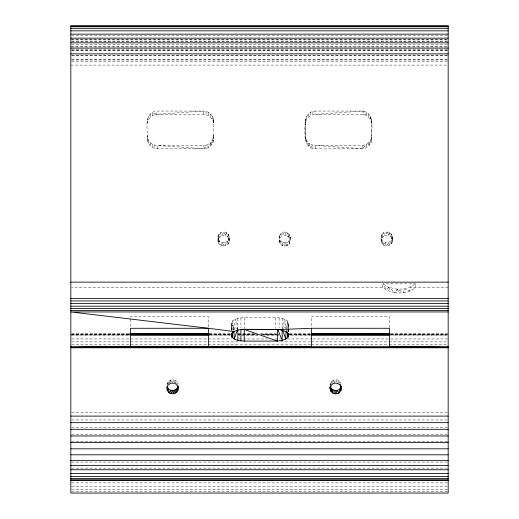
<?xml version="1.0" encoding="UTF-8"?>
<svg xmlns="http://www.w3.org/2000/svg" width="519" height="519" viewBox="0 0 519 519"><rect width="100%" height="100%" fill="white"/><g stroke="black" fill="none" stroke-linecap="round" stroke-linejoin="round"><path stroke-width="0.39" stroke-dasharray="2.6 1.95" d="M213.607 135.68L212.991 142.563L212.803 139.695L210.617 142.647L210.617 145.949L212.803 139.695L213.607 135.68C214.574 141.577 211.084 147.805 204.94 148.83L157.51 148.836C152.184 148.882 147.299 144.386 147.312 138.982C147.947 129.88 143.16 113.427 156.174 111.053L203.409 111.053C209.455 110.936 214.509 116.736 213.601 122.705C212.582 117.969 208.281 114.336 203.409 114.355L155.979 114.355C151.665 115.231 148.175 118.514 147.325 122.88L147.318 119.409L148.681 119.279L148.681 115.977M368.698 142.647L368.698 145.949L370.319 140.61L371.072 142.563L371.682 137.185C370.709 142.414 365.331 144.379 363.021 148.83L312.951 145.197L310.492 147.513L309.149 143.413L306.761 140.61L305.399 140.48C305.827 130.723 300.968 111.987 315.591 111.053L363.021 111.053C375.114 113.421 371.364 128.634 371.682 137.185C372.37 142.66 368.451 147.863 363.021 148.83L315.591 148.836C300.975 148.064 305.756 128.816 305.399 119.409L306.761 119.279C308.643 116.256 312.049 114.414 315.591 114.355L363.021 111.053C365.331 115.51 370.709 117.476 371.682 122.705L370.319 115.977L370.319 119.279M305.399 140.48L305.399 119.409M222.074 242.717L225.59 242.49L225.836 245.688L227.951 240.822L228.113 243.917L228.97 238.798L229.171 241.277L229.171 236.813L228.97 238.798L227.951 240.822L225.59 242.49L222.061 246.071L222.074 242.717L219.148 240.822C216.17 237.241 219.239 231.818 223.741 231.863L226.355 232.7L228.113 234.173L229.171 236.813L229.171 241.277L228.113 243.917L225.836 245.688L222.061 246.071L218.986 243.917L218.129 242.094L217.941 237.397M282.57 245.753L282.583 242.425L280.773 241.225L279.572 239.603L279.125 236.813L280.176 234.173L283.971 231.766L287.545 232.7L288.707 233.563L290.549 236.872L290.465 240.511L289.304 243.917L287.026 245.688L284.743 246.11L282.57 245.753L280.176 243.917L279.125 241.277L279.125 236.813L279.572 238.487L279.125 241.277L279.572 239.603L280.176 243.917L280.773 241.225L282.57 245.753L285.346 242.821L287.545 242.088L289.141 240.822L290.549 236.872L289.602 237.987L290.465 240.511M330.103 385.364L330.155 383.911C331.369 380.31 335.41 378.792 338.764 380.466L341.002 383.191M232.058 330.24L232.48 320.904C235.86 318.413 240.135 317.79 244.228 317.706L275.79 317.706C279.884 317.79 284.159 318.413 287.539 320.904L288.635 323.525L288.635 328.229M231.669 330L231.915 325.465L231.383 323.525L232.48 320.904L233.66 330.026M288.188 331.842L288.35 328.819M288.395 328.06L288.635 323.525L288.103 325.465L288.103 332.452M167.202 384.657L167.287 383.191L168.591 381.329L170.388 380.103L173.424 379.765L176.103 380.914L178.134 383.911M203.409 114.355L203.409 111.053L155.979 114.355L156.174 111.053M366.589 112.376L366.589 115.672L362.826 114.355L363.021 111.053M391.294 243.917C392.059 239.622 393.759 233.083 387.596 231.999L383.846 232.577L381.867 234.685L380.972 238.344L381.004 240.511L382.166 243.917L383.924 245.39L386.123 246.123L389.016 245.688L391.294 243.917L392.143 242.094L392.338 237.397L392.143 242.094L391.592 240.323L388.77 242.49L386.123 246.123L385.254 242.717L382.763 241.225L380.972 238.344L382.166 243.917L382.763 241.225L383.924 245.39L385.254 242.717L388.77 242.49L389.016 245.688L391.592 240.323M167.131 384.598L167.287 383.191M234.024 330.013L235.211 319.289L237.475 328.54M286.559 328.501L287.539 320.904L287.857 327.904M217.941 240.693L218.986 234.173L219.148 237.267L218.129 239.291M282.583 242.425L285.346 242.821L287.026 245.688L287.545 242.088M290.549 236.872L289.304 243.917L289.141 240.822L287.026 245.688M284.743 246.11L285.346 242.821M233.258 330.298L233.855 327.268L231.915 325.465L231.915 330.123M331.323 383.541L331.771 381.329L331.771 383.314M282.544 328.54L284.808 319.289L285.826 328.482M172.555 383.041L173.424 379.765L175.253 383.58M167.832 384.092L168.591 381.329L168.591 383.314M308.383 145.949L309.149 143.413L312.951 145.197L312.951 148.499M175.467 382.912L176.103 380.914L177.226 385.059M337.772 383.372L338.764 380.466L339.809 383.366M305.406 122.88L306.761 119.279L306.761 115.977M168.844 383.982L170.388 380.103L171.685 381.867M332.024 383.982L333.568 380.103L334.087 382.38M334.262 383.145L335.735 379.746L337.097 382.159M157.51 148.836L157.51 145.534L204.94 148.83L207.113 144.937L210.617 142.647L208.508 147.513L207.113 144.937L203.409 145.534L157.51 145.534C152.184 145.586 147.299 141.084 147.312 135.68L147.312 138.982M382.763 287.532L382.763 283.809L388.725 287.305L394.771 292.632C402.095 293.748 409.712 291.938 415.68 287.532L415.68 283.809L410.445 286.994L403.672 288.908L397.379 289.284L394.771 292.632L390.457 291.581L386.415 289.862L382.763 287.532L71.635 287.532M448.176 287.532L415.68 287.532L410.445 286.994L409.725 291.023L403.672 288.908L403.672 292.632L397.379 289.284L388.725 287.305L386.415 289.862L382.763 283.809L415.68 283.809M283.497 328.248L286.164 327.268L288.103 325.465L288.473 332.264M315.591 148.836L315.591 145.534L362.826 145.534L366.589 144.211L366.589 147.513M309.149 143.413L306.761 143.906L306.761 140.61L305.406 137.01M71.635 35.201L447.365 35.201M70.824 39.489L447.365 39.489M71.635 39.665L447.365 39.665M71.635 41.066L447.365 41.066M71.635 41.358L447.365 41.358M71.635 44.29L447.365 44.29M70.824 46.496L447.365 46.496M71.635 46.995L447.365 46.995M71.635 49.707L448.176 49.707M71.635 50.22L447.365 50.22M71.635 50.804L447.365 50.804M71.635 55.157L447.365 55.157M71.635 55.578L447.365 55.578M71.635 59.25L447.365 59.25M71.635 59.957L447.365 59.957M71.635 61.8L447.365 61.8M70.824 65.096L447.365 65.096M362.826 114.355L315.591 114.355L315.591 111.053M71.635 333.568L129.127 333.568M209.293 333.568L230.345 333.568M238.448 333.568L253.83 333.568M260.311 333.568L276.504 333.568M289.459 333.568L310.518 333.568M390.684 333.568L447.365 333.568M71.635 334.126L129.127 334.126M209.293 334.126L230.345 334.126M238.448 334.126L254.641 334.126M261.122 334.126L276.504 334.126M289.459 334.126L310.518 334.126M390.684 334.126L447.365 334.126M71.635 334.58L129.127 334.58M209.293 334.58L230.345 334.58M238.448 334.58L254.641 334.58M261.122 334.58L276.504 334.58M289.459 334.58L310.518 334.58M390.684 334.58L447.365 334.58M71.635 334.8L129.127 334.885M209.293 334.8L230.345 334.885M238.448 334.8L257.878 334.885M263.548 334.8L278.937 334.885M289.459 334.8L310.518 334.885M390.684 334.8L447.365 334.885M71.635 335.002L129.127 335.002L70.824 335.027M71.635 338.952L231.967 338.952M238.448 338.952L267.596 338.952M274.888 338.952L280.552 338.952M287.033 338.952L312.133 338.952M312.944 338.952L389.873 338.952M390.684 338.952L447.365 338.952M71.635 341.878L238.448 341.878M280.552 341.878L310.518 341.878M311.322 341.878L388.251 341.878M389.062 341.878L447.365 341.878M71.635 344.331L310.518 344.331M311.322 344.331L388.251 344.331M389.062 344.331L447.365 344.331M71.635 412.813L447.365 412.813M71.635 419.955L447.365 419.955M71.635 427.221L447.365 427.221M71.635 434.52L447.365 434.52M71.635 441.747L447.365 441.747M71.635 462.079L447.365 462.079M71.635 468.112L447.365 468.112M71.635 482.878L447.365 482.878M71.635 486.478L447.365 486.478M71.635 489.326L447.365 489.326M71.635 491.383L447.365 491.383M237.851 328.735L233.855 327.268L233.952 330.428M155.979 114.355L152.411 112.376L152.411 115.672M222.061 246.071L219.148 240.822L218.986 243.917L218.129 238.798M397.379 289.284L399.221 292.988M203.409 145.534L204.94 148.83M388.725 287.305L390.457 291.581M330.875 385.753L330.155 383.911L330.279 385.902M213.601 122.705L212.239 115.977L212.239 119.279M286.462 328.787L286.91 331.057M392.338 240.693L391.294 234.173L391.131 237.267L392.143 239.291L392.143 235.996M362.826 145.534L363.021 148.83M231.753 330.331L231.383 323.525L231.383 330.584M287.896 328.683L288.039 331.797M170.388 380.103L170.401 383.431M371.675 119.578L371.688 138.982M213.594 119.578L213.607 138.982M389.561 327.651L389.561 316.629L311.491 316.629L311.491 327.651M368.698 113.94L368.698 117.242M312.951 111.39L312.951 114.693M310.492 112.376L310.492 115.672M308.383 113.94L308.383 117.242M288.635 329.014L288.635 332.154M282.167 318.432L282.167 328.527M279.092 317.894L279.092 327.989M275.79 317.706L275.79 328.579M244.228 317.706L244.228 328.579M240.926 317.894L240.926 327.989M237.851 318.432L237.851 329.299M218.129 235.996L218.129 242.094M210.617 113.94L210.617 117.242M208.508 112.376L208.508 115.672M208.534 326.866L208.534 316.629L130.464 316.629L130.464 327.651M206.049 111.39L206.049 114.693M154.876 145.197L154.876 148.499M152.411 144.211L152.411 147.513M150.302 113.94L150.302 117.242M150.302 142.647L150.302 145.949M148.681 140.61L148.681 143.906M147.662 138.229L147.662 141.531M228.113 234.173L227.951 237.267L228.97 239.291L228.113 234.173M280.176 234.173L279.572 238.487L282.524 235.522L283.971 231.766L286.78 235.6L289.602 237.987L288.707 233.563L288.707 236.865L287.545 232.7L286.78 235.6L282.524 235.522L280.176 234.173M381.867 234.685L381.004 240.511L383.846 232.577L384.508 235.522L381.867 237.987L381.867 234.685M226.355 232.7L225.59 235.6L227.951 237.267L226.355 232.7M389.535 232.7L388.77 235.6L391.131 237.267L389.535 232.7M220.744 232.7L219.148 237.267L222.074 235.373L223.741 231.863L225.59 235.6L222.074 235.373L220.744 232.7M387.596 231.999L384.508 235.522L388.77 235.6L387.596 231.999M230.345 335.002L209.293 335.002L230.345 335.027M257.878 335.002L238.448 335.002L257.878 335.027M278.937 335.002L263.548 335.002L278.937 335.027M310.518 335.002L289.459 335.002L310.518 335.027M447.365 335.002L390.684 335.002L447.365 335.027"/><path stroke-width="0.78" d="M241.588 329.306L277.723 329.455L277.47 341.1L244.228 341.106C239.914 340.912 234.977 340.522 231.915 337.11L231.383 333.717M286.04 331.219L285.794 339.121L282.167 340.38L277.47 341.1L244.228 329.455L244.228 341.106M330.058 386.824L330.006 388.277L331.174 391.683C333.036 393.992 336.156 394.323 338.764 393.162L341.002 390.431L341.197 386.201M178.03 386.084L177.829 390.431C176.389 393.765 172.042 394.823 169.103 392.805L167.287 390.431L167.021 386.739M231.461 333.775L231.383 335.287L231.915 333.354C234.938 329.941 239.94 329.559 244.228 329.357L279.092 329.539L311.491 328.28L389.561 328.28L389.561 346.387L448.176 347.445L70.824 347.445L130.464 346.387L130.464 328.28L208.534 328.28L233.855 331.544M341.268 386.739L341.002 390.431L339.647 389.205C336.591 391.735 331.394 390.541 330.318 386.564L331.174 391.683L331.336 388.588L332.932 393.155L332.932 389.853M178.14 386.136L177.829 390.431L177.725 387.369C176.077 390.788 171.328 391.43 168.526 389.055L167.28 386.616M330.214 387.135L330.006 388.277L331.771 384.631L334.262 383.145L337.772 383.372L340.594 385.539L341.346 388.465M232.96 331.81L231.915 337.11L231.915 333.224M177.725 387.369L176.525 392.293L176.525 388.997M237.592 329.474L234.225 339.121L233.978 331.219M341.32 386L339.647 389.205L338.764 393.162L337.188 390.398L335.735 393.882L335.735 390.58M70.824 347.445L311.491 346.387L311.491 328.28M70.824 26.08L448.176 26.08M70.824 26.716L448.176 26.716M70.824 28.35L448.176 28.35M70.824 30.835L448.176 30.835M70.824 34.124L448.176 34.124M70.824 38.147L448.176 38.147M70.824 42.837L448.176 42.837M70.824 48.111L448.176 48.111M70.824 53.866L448.176 53.866M70.824 282.141L448.176 282.141M70.824 298.393L448.176 298.393M70.824 300.936L448.176 300.936M70.824 303.596L448.176 303.596M70.824 306.197L448.176 306.197M70.824 308.558L448.176 308.558M70.824 310.518L448.176 310.518M448.176 311.951L70.824 311.951L208.534 328.28L208.534 346.387M129.938 333.568L209.293 333.568M311.322 333.568L389.873 333.568M129.938 334.126L209.293 334.126M311.322 334.126L389.873 334.126M129.938 334.58L209.293 334.58M311.322 334.58L389.873 334.58M130.464 334.736L208.534 334.736M311.491 334.736L389.561 334.736M129.938 334.8L209.293 334.885M311.322 334.8L389.873 334.885M129.938 335.002L209.293 335.002M311.322 335.002L389.873 335.002M70.824 346.355L448.176 346.355M70.824 347.782L448.176 347.782M70.824 416.108L448.176 416.108M70.824 422.654L448.176 422.654M70.824 429.31L448.176 429.31M70.824 435.966L448.176 435.966M70.824 442.506L448.176 442.506M70.824 448.825L448.176 448.825M70.824 454.806L448.176 454.806M70.824 460.353L448.176 460.353M70.824 465.368L448.176 465.368M70.824 469.766L448.176 469.766M70.824 473.471L448.176 473.471M70.824 476.423L448.176 476.423M70.824 478.563L448.176 478.563M70.824 479.867L448.176 479.867M70.824 480.302L448.176 480.302M279.092 329.539L286.164 331.544L288.103 333.354L288.635 335.287L288.103 337.11L285.794 339.121L282.427 329.474M277.723 329.455L282.167 340.38L282.167 329.513M178.14 387.622L177.414 385.753L175.253 383.58C172.1 382.256 168.396 383.651 167.073 386.85L167.287 390.431L168.526 389.055L169.103 392.805L171.101 390.398L171.101 393.694L173.281 390.489L173.424 393.856L175.357 389.853L175.357 393.155M340.075 384.086L340.594 385.539M287.059 331.81L288.103 337.11L288.103 333.224M288.558 333.775L288.635 335.287L288.635 333.717M334.281 390.398L334.281 393.694M240.926 329.273L240.926 340.918M237.851 329.513L237.851 340.38M448.176 25.95L70.824 25.95L70.824 493.05L448.176 493.05L448.176 25.95"/></g></svg>
